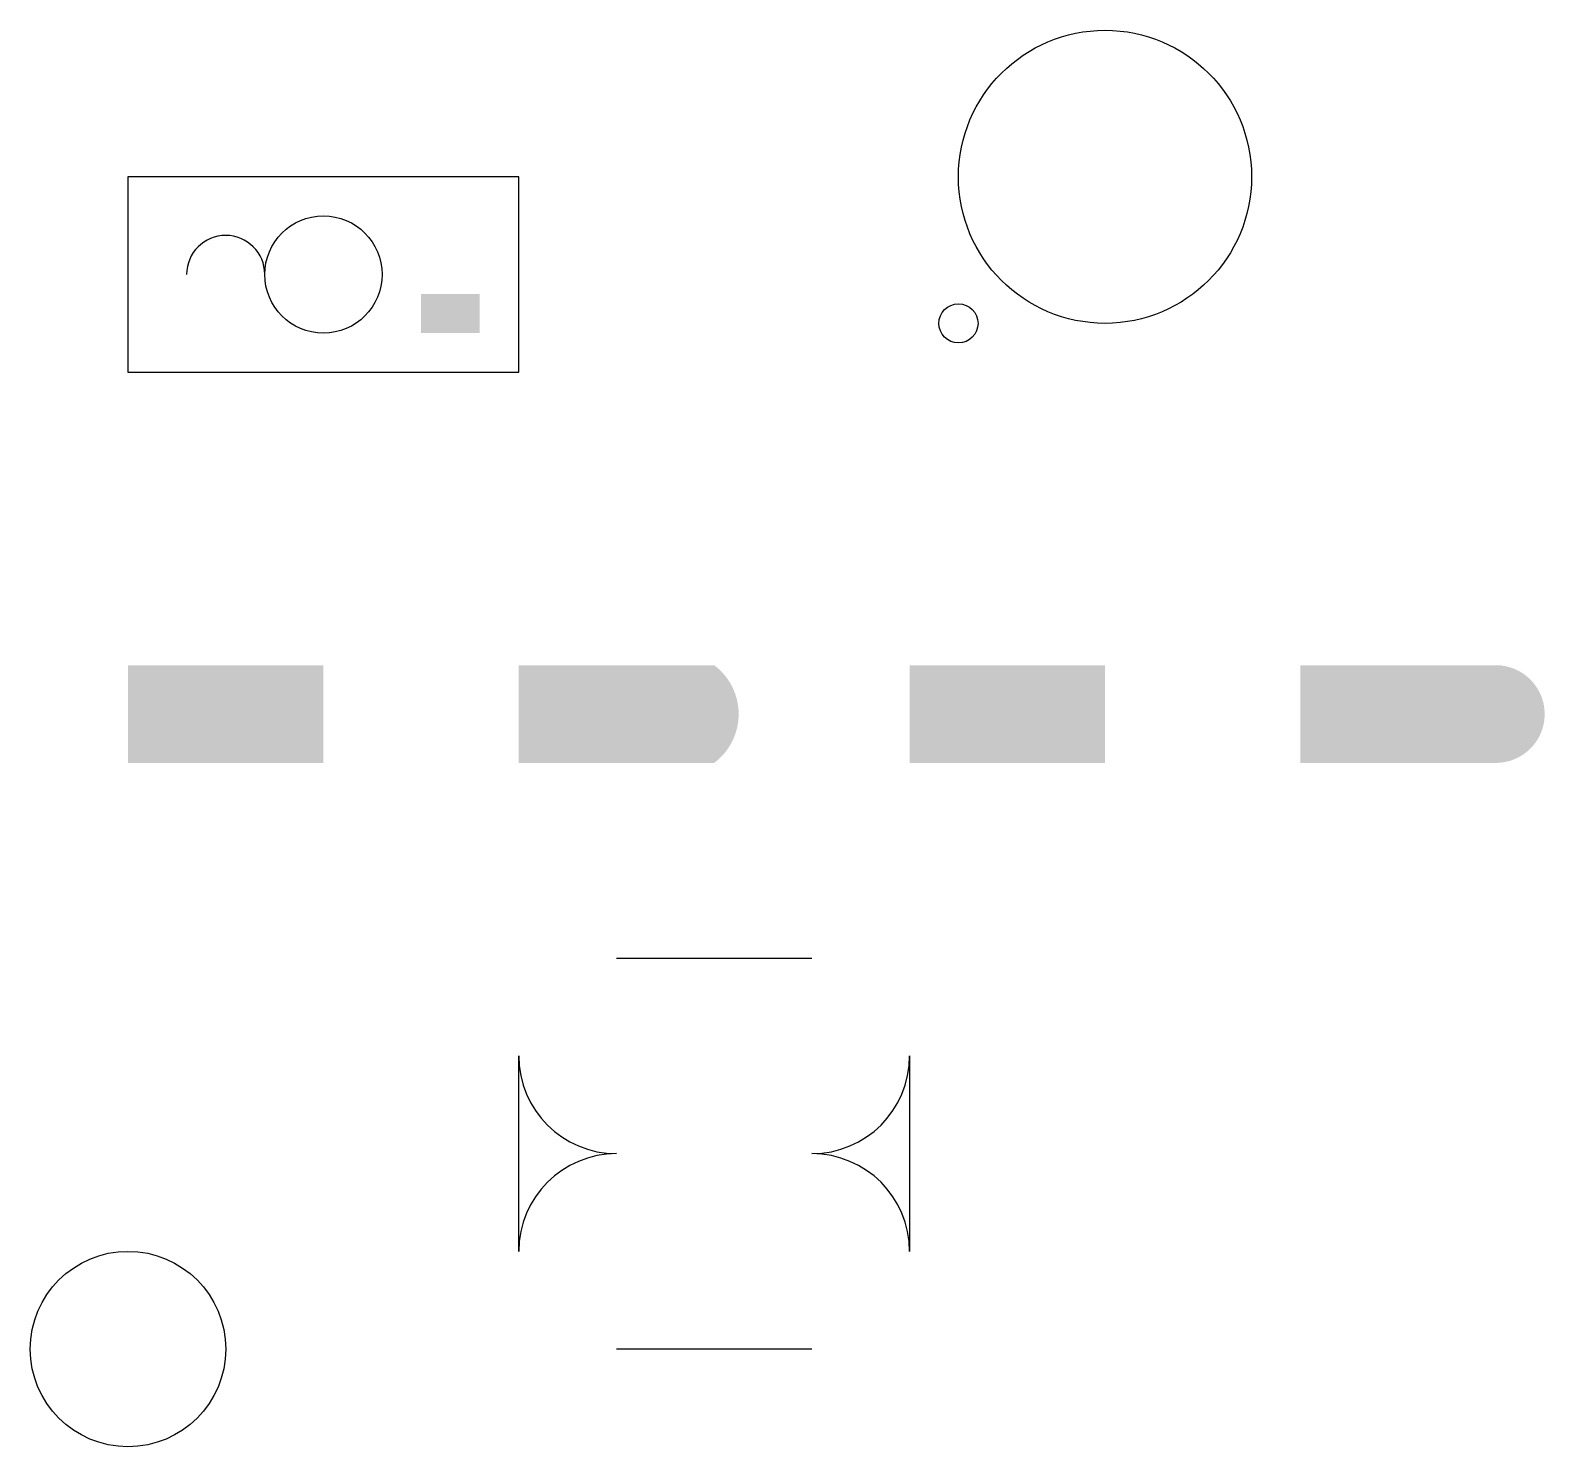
# Model space of a CAD drawing. Header units: metres. Extents: x -50 to 725, y -50 to 675.
import ezdxf

# ---------------------------------------------------------------- set-up
doc = ezdxf.new("R2010")
doc.units = ezdxf.units.M

# ---------------------------------------------------------------- blocks, each defined once
blk = doc.blocks.new('CIRCLE_REGION')
blk.add_circle((0, 0), 50)
blk = doc.blocks.new('ARC_REGION')
for p, q in [((50, 200), (150, 200)), ((0, 50), (0, 150)), ((200, 150), (200, 50)), ((150, 0), (50, 0))]:
    blk.add_line(p, q)
for centre, start, end in [((50, 150), 180, 270), ((150, 150), 270, 360), ((50, 50), 90, 180), ((150, 50), 0, 90)]:
    blk.add_arc(centre, 50, start, end)
blk = doc.blocks.new('HATCH_POLYLINE')
blk.add_hatch(color=7).paths.add_polyline_path([(0, 0), (100, 0), (100, 50), (0, 50)])
blk = doc.blocks.new('HATCH_BULGE')
blk.add_hatch(color=7).paths.add_polyline_path([(0, 0), (100, 0, 0.5), (100, 50), (0, 50)])
blk = doc.blocks.new('HATCH_EDGE_LINE')
blk.add_hatch(color=7).paths.add_polyline_path([(0, 0), (100, 0), (100, 50), (0, 50)])
blk = doc.blocks.new('HATCH_EDGE_ARC')
h = blk.add_hatch(color=7)
edge = h.paths.add_edge_path()
edge.add_line((0, 0), (100, 0))
edge.add_arc((100, 25), 25, 270, 90)
edge.add_line((100, 50), (0, 50))
edge.add_line((0, 50), (0, 0))
blk = doc.blocks.new('MIXED_ENTITIES')
blk.add_hatch(color=7).paths.add_polyline_path([(150, 20), (180, 20), (180, 40), (150, 40)])
for p, q in [((200, 100), (0, 100)), ((0, 100), (0, 0)), ((200, 0), (200, 100)), ((0, 0), (200, 0))]:
    blk.add_line(p, q)
blk.add_circle((100, 50), 30)
blk.add_arc((50, 50), 20, 0, 180)
blk = doc.blocks.new('SIZE_TEST')
for centre, radius in [((100, 100), 75), ((25, 25), 10)]:
    blk.add_circle(centre, radius)

msp = doc.modelspace()

# ---------------------------------------------------------------- block references
for name, p in [('SIZE_TEST', (400, 500)), ('MIXED_ENTITIES', (0, 500)), ('HATCH_POLYLINE', (0, 300)), ('HATCH_BULGE', (200, 300)), ('HATCH_EDGE_LINE', (400, 300)), ('HATCH_EDGE_ARC', (600, 300)), ('ARC_REGION', (200, 0)), ('CIRCLE_REGION', (0, 0))]:
    msp.add_blockref(name, p)

doc.saveas('drawing.dxf')
